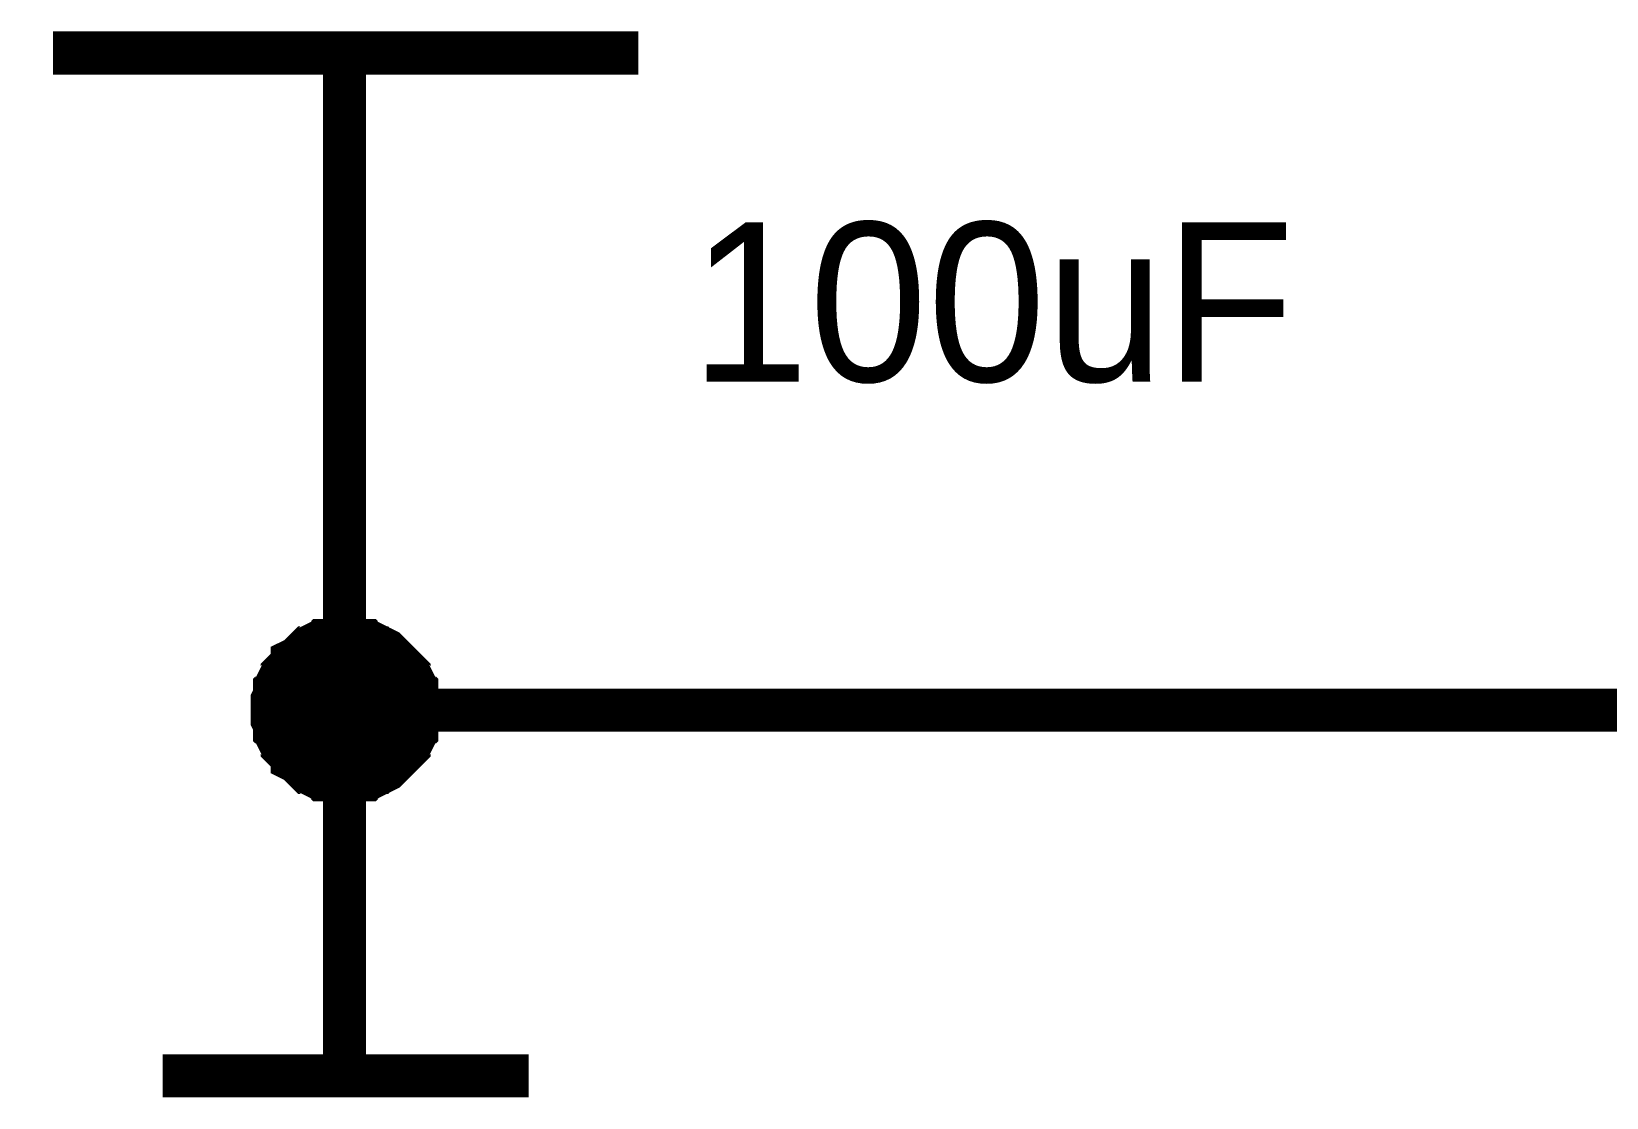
# Model space of a CAD drawing. Header units: millimetres. Extents: x 0 to 11.5, y 0 to 7.6.
# Drawn here: x 8.2645 to 8.6958, y 2.3446 to 2.6365 of the extents above; entities that cross this region are included whole.
import ezdxf

# ---------------------------------------------------------------- set-up
doc = ezdxf.new("R2010")
doc.units = ezdxf.units.MM
doc.header["$MEASUREMENT"] = 0
doc.layers.add('Sheet', color=255, linetype='Continuous')

msp = doc.modelspace()

# ---------------------------------------------------------------- linework, layer by layer
at = {"layer": 'Sheet'}
for points, const_width in [([(8.43065, 2.63056), (8.2704, 2.63056)], 0.0118), ([(8.35018, 2.63056), (8.35018, 2.60057)], 0.0118), ([(8.35018, 2.60057), (8.35018, 2.50039)], 0.0118), ([(8.35018, 2.50039), (8.35018, 2.45065), (8.85004, 2.45065)], 0.0118), ([(8.33041, 2.45065), (8.33041, 2.45133), (8.33041, 2.45269), (8.33041, 2.45337), (8.33109, 2.45473), (8.33109, 2.45542), (8.33109, 2.45678), (8.33177, 2.45746), (8.33177, 2.45814), (8.33245, 2.45951), (8.33314, 2.46019), (8.33314, 2.46087), (8.33382, 2.46155), (8.3345, 2.46223), (8.33518, 2.46291), (8.33586, 2.46359), (8.33586, 2.46428), (8.33723, 2.46496), (8.33791, 2.46564), (8.33859, 2.46632), (8.33927, 2.467), (8.33995, 2.46768), (8.34064, 2.46768), (8.34132, 2.46836), (8.34268, 2.46905), (8.34336, 2.46905), (8.34405, 2.46973), (8.34541, 2.46973), (8.34609, 2.46973), (8.34746, 2.47041), (8.34814, 2.47041), (8.3495, 2.47041), (8.35018, 2.47041)], 0.0118), ([(8.33041, 2.45065), (8.33041, 2.45133), (8.33041, 2.45269), (8.33041, 2.45337), (8.33109, 2.45473), (8.33109, 2.45542), (8.33109, 2.45678), (8.33177, 2.45746), (8.33177, 2.45814), (8.33245, 2.45951), (8.33314, 2.46019), (8.33314, 2.46087), (8.33382, 2.46155), (8.3345, 2.46223), (8.33518, 2.46291), (8.33586, 2.46359), (8.33586, 2.46428), (8.33723, 2.46496), (8.33791, 2.46564), (8.33859, 2.46632), (8.33927, 2.467), (8.33995, 2.46768), (8.34064, 2.46768), (8.34132, 2.46836), (8.34268, 2.46905), (8.34336, 2.46905), (8.34405, 2.46973), (8.34541, 2.46973), (8.34609, 2.46973), (8.34746, 2.47041), (8.34814, 2.47041), (8.3495, 2.47041), (8.35018, 2.47041)], 0.0118), ([(8.33041, 2.45065), (8.33041, 2.45133), (8.33041, 2.45269), (8.33041, 2.45337), (8.33109, 2.45473), (8.33109, 2.45542), (8.33109, 2.45678), (8.33177, 2.45746), (8.33177, 2.45814), (8.33245, 2.45951), (8.33314, 2.46019), (8.33314, 2.46087), (8.33382, 2.46155), (8.3345, 2.46223), (8.33518, 2.46291), (8.33586, 2.46359), (8.33586, 2.46428), (8.33723, 2.46496), (8.33791, 2.46564), (8.33859, 2.46632), (8.33927, 2.467), (8.33995, 2.46768), (8.34064, 2.46768), (8.34132, 2.46836), (8.34268, 2.46905), (8.34336, 2.46905), (8.34405, 2.46973), (8.34541, 2.46973), (8.34609, 2.46973), (8.34746, 2.47041), (8.34814, 2.47041), (8.3495, 2.47041), (8.35018, 2.47041)], 0.0118), ([(8.33041, 2.45065), (8.33041, 2.45133), (8.33041, 2.45269), (8.33041, 2.45337), (8.33109, 2.45473), (8.33109, 2.45542), (8.33109, 2.45678), (8.33177, 2.45746), (8.33177, 2.45814), (8.33245, 2.45951), (8.33314, 2.46019), (8.33314, 2.46087), (8.33382, 2.46155), (8.3345, 2.46223), (8.33518, 2.46291), (8.33586, 2.46359), (8.33586, 2.46428), (8.33723, 2.46496), (8.33791, 2.46564), (8.33859, 2.46632), (8.33927, 2.467), (8.33995, 2.46768), (8.34064, 2.46768), (8.34132, 2.46836), (8.34268, 2.46905), (8.34336, 2.46905), (8.34405, 2.46973), (8.34541, 2.46973), (8.34609, 2.46973), (8.34746, 2.47041), (8.34814, 2.47041), (8.3495, 2.47041), (8.35018, 2.47041)], 0.0118), ([(8.35018, 2.47041), (8.35018, 2.47041)], 0.0118), ([(8.35018, 2.47041), (8.35087, 2.47041), (8.35223, 2.47041), (8.35291, 2.47041), (8.35428, 2.46973), (8.35496, 2.46973), (8.35632, 2.46973), (8.357, 2.46905), (8.35769, 2.46905), (8.35905, 2.46836), (8.35973, 2.46768), (8.36041, 2.46768), (8.36178, 2.467), (8.36246, 2.46632), (8.36314, 2.46564), (8.36382, 2.46496), (8.3645, 2.46428), (8.36519, 2.46359), (8.36587, 2.46291), (8.36655, 2.46223), (8.36723, 2.46155), (8.36791, 2.46087), (8.36791, 2.46019), (8.3686, 2.45951), (8.36928, 2.45814), (8.36928, 2.45746), (8.36996, 2.45678), (8.36996, 2.45542), (8.36996, 2.45473), (8.37064, 2.45337), (8.37064, 2.45269), (8.37064, 2.45133), (8.37064, 2.45065)], 0.0118), ([(8.35018, 2.47041), (8.35018, 2.47041)], 0.0118), ([(8.35018, 2.47041), (8.35087, 2.47041), (8.35223, 2.47041), (8.35291, 2.47041), (8.35428, 2.46973), (8.35496, 2.46973), (8.35632, 2.46973), (8.357, 2.46905), (8.35769, 2.46905), (8.35905, 2.46836), (8.35973, 2.46768), (8.36041, 2.46768), (8.36178, 2.467), (8.36246, 2.46632), (8.36314, 2.46564), (8.36382, 2.46496), (8.3645, 2.46428), (8.36519, 2.46359), (8.36587, 2.46291), (8.36655, 2.46223), (8.36723, 2.46155), (8.36791, 2.46087), (8.36791, 2.46019), (8.3686, 2.45951), (8.36928, 2.45814), (8.36928, 2.45746), (8.36996, 2.45678), (8.36996, 2.45542), (8.36996, 2.45473), (8.37064, 2.45337), (8.37064, 2.45269), (8.37064, 2.45133), (8.37064, 2.45065)], 0.0118), ([(8.35018, 2.47041), (8.35018, 2.47041)], 0.0118), ([(8.35018, 2.47041), (8.35087, 2.47041), (8.35223, 2.47041), (8.35291, 2.47041), (8.35428, 2.46973), (8.35496, 2.46973), (8.35632, 2.46973), (8.357, 2.46905), (8.35769, 2.46905), (8.35905, 2.46836), (8.35973, 2.46768), (8.36041, 2.46768), (8.36178, 2.467), (8.36246, 2.46632), (8.36314, 2.46564), (8.36382, 2.46496), (8.3645, 2.46428), (8.36519, 2.46359), (8.36587, 2.46291), (8.36655, 2.46223), (8.36723, 2.46155), (8.36791, 2.46087), (8.36791, 2.46019), (8.3686, 2.45951), (8.36928, 2.45814), (8.36928, 2.45746), (8.36996, 2.45678), (8.36996, 2.45542), (8.36996, 2.45473), (8.37064, 2.45337), (8.37064, 2.45269), (8.37064, 2.45133), (8.37064, 2.45065)], 0.0118), ([(8.35018, 2.47041), (8.35018, 2.47041)], 0.0118), ([(8.35018, 2.47041), (8.35087, 2.47041), (8.35223, 2.47041), (8.35291, 2.47041), (8.35428, 2.46973), (8.35496, 2.46973), (8.35632, 2.46973), (8.357, 2.46905), (8.35769, 2.46905), (8.35905, 2.46836), (8.35973, 2.46768), (8.36041, 2.46768), (8.36178, 2.467), (8.36246, 2.46632), (8.36314, 2.46564), (8.36382, 2.46496), (8.3645, 2.46428), (8.36519, 2.46359), (8.36587, 2.46291), (8.36655, 2.46223), (8.36723, 2.46155), (8.36791, 2.46087), (8.36791, 2.46019), (8.3686, 2.45951), (8.36928, 2.45814), (8.36928, 2.45746), (8.36996, 2.45678), (8.36996, 2.45542), (8.36996, 2.45473), (8.37064, 2.45337), (8.37064, 2.45269), (8.37064, 2.45133), (8.37064, 2.45065)], 0.0118), ([(8.33041, 2.45065), (8.33041, 2.45133), (8.33041, 2.45269), (8.33041, 2.45337), (8.33109, 2.45473), (8.33109, 2.45542), (8.33109, 2.45678), (8.33177, 2.45746), (8.33177, 2.45814), (8.33245, 2.45951), (8.33314, 2.46019), (8.33314, 2.46087), (8.33382, 2.46155), (8.3345, 2.46223), (8.33518, 2.46291), (8.33586, 2.46359), (8.33586, 2.46428), (8.33723, 2.46496), (8.33791, 2.46564), (8.33859, 2.46632), (8.33927, 2.467), (8.33995, 2.46768), (8.34064, 2.46768), (8.34132, 2.46836), (8.34268, 2.46905), (8.34336, 2.46905), (8.34405, 2.46973), (8.34541, 2.46973), (8.34609, 2.46973), (8.34746, 2.47041), (8.34814, 2.47041), (8.3495, 2.47041), (8.35018, 2.47041)], 0.0039), ([(8.33041, 2.45065), (8.33041, 2.45133), (8.33041, 2.45269), (8.33041, 2.45337), (8.33109, 2.45473), (8.33109, 2.45542), (8.33109, 2.45678), (8.33177, 2.45746), (8.33177, 2.45814), (8.33245, 2.45951), (8.33314, 2.46019), (8.33314, 2.46087), (8.33382, 2.46155), (8.3345, 2.46223), (8.33518, 2.46291), (8.33586, 2.46359), (8.33586, 2.46428), (8.33723, 2.46496), (8.33791, 2.46564), (8.33859, 2.46632), (8.33927, 2.467), (8.33995, 2.46768), (8.34064, 2.46768), (8.34132, 2.46836), (8.34268, 2.46905), (8.34336, 2.46905), (8.34405, 2.46973), (8.34541, 2.46973), (8.34609, 2.46973), (8.34746, 2.47041), (8.34814, 2.47041), (8.3495, 2.47041), (8.35018, 2.47041)], 0.0039), ([(8.33041, 2.45065), (8.33041, 2.45133), (8.33041, 2.45269), (8.33041, 2.45337), (8.33109, 2.45473), (8.33109, 2.45542), (8.33109, 2.45678), (8.33177, 2.45746), (8.33177, 2.45814), (8.33245, 2.45951), (8.33314, 2.46019), (8.33314, 2.46087), (8.33382, 2.46155), (8.3345, 2.46223), (8.33518, 2.46291), (8.33586, 2.46359), (8.33586, 2.46428), (8.33723, 2.46496), (8.33791, 2.46564), (8.33859, 2.46632), (8.33927, 2.467), (8.33995, 2.46768), (8.34064, 2.46768), (8.34132, 2.46836), (8.34268, 2.46905), (8.34336, 2.46905), (8.34405, 2.46973), (8.34541, 2.46973), (8.34609, 2.46973), (8.34746, 2.47041), (8.34814, 2.47041), (8.3495, 2.47041), (8.35018, 2.47041)], 0.0039), ([(8.33041, 2.45065), (8.33041, 2.45133), (8.33041, 2.45269), (8.33041, 2.45337), (8.33109, 2.45473), (8.33109, 2.45542), (8.33109, 2.45678), (8.33177, 2.45746), (8.33177, 2.45814), (8.33245, 2.45951), (8.33314, 2.46019), (8.33314, 2.46087), (8.33382, 2.46155), (8.3345, 2.46223), (8.33518, 2.46291), (8.33586, 2.46359), (8.33586, 2.46428), (8.33723, 2.46496), (8.33791, 2.46564), (8.33859, 2.46632), (8.33927, 2.467), (8.33995, 2.46768), (8.34064, 2.46768), (8.34132, 2.46836), (8.34268, 2.46905), (8.34336, 2.46905), (8.34405, 2.46973), (8.34541, 2.46973), (8.34609, 2.46973), (8.34746, 2.47041), (8.34814, 2.47041), (8.3495, 2.47041), (8.35018, 2.47041)], 0.0039), ([(8.35018, 2.47041), (8.35018, 2.47041)], 0.0039), ([(8.35018, 2.47041), (8.35087, 2.47041), (8.35223, 2.47041), (8.35291, 2.47041), (8.35428, 2.46973), (8.35496, 2.46973), (8.35632, 2.46973), (8.357, 2.46905), (8.35769, 2.46905), (8.35905, 2.46836), (8.35973, 2.46768), (8.36041, 2.46768), (8.36178, 2.467), (8.36246, 2.46632), (8.36314, 2.46564), (8.36382, 2.46496), (8.3645, 2.46428), (8.36519, 2.46359), (8.36587, 2.46291), (8.36655, 2.46223), (8.36723, 2.46155), (8.36791, 2.46087), (8.36791, 2.46019), (8.3686, 2.45951), (8.36928, 2.45814), (8.36928, 2.45746), (8.36996, 2.45678), (8.36996, 2.45542), (8.36996, 2.45473), (8.37064, 2.45337), (8.37064, 2.45269), (8.37064, 2.45133), (8.37064, 2.45065)], 0.0039), ([(8.35018, 2.47041), (8.35018, 2.47041)], 0.0039), ([(8.35018, 2.47041), (8.35087, 2.47041), (8.35223, 2.47041), (8.35291, 2.47041), (8.35428, 2.46973), (8.35496, 2.46973), (8.35632, 2.46973), (8.357, 2.46905), (8.35769, 2.46905), (8.35905, 2.46836), (8.35973, 2.46768), (8.36041, 2.46768), (8.36178, 2.467), (8.36246, 2.46632), (8.36314, 2.46564), (8.36382, 2.46496), (8.3645, 2.46428), (8.36519, 2.46359), (8.36587, 2.46291), (8.36655, 2.46223), (8.36723, 2.46155), (8.36791, 2.46087), (8.36791, 2.46019), (8.3686, 2.45951), (8.36928, 2.45814), (8.36928, 2.45746), (8.36996, 2.45678), (8.36996, 2.45542), (8.36996, 2.45473), (8.37064, 2.45337), (8.37064, 2.45269), (8.37064, 2.45133), (8.37064, 2.45065)], 0.0039), ([(8.35018, 2.47041), (8.35018, 2.47041)], 0.0039), ([(8.35018, 2.47041), (8.35087, 2.47041), (8.35223, 2.47041), (8.35291, 2.47041), (8.35428, 2.46973), (8.35496, 2.46973), (8.35632, 2.46973), (8.357, 2.46905), (8.35769, 2.46905), (8.35905, 2.46836), (8.35973, 2.46768), (8.36041, 2.46768), (8.36178, 2.467), (8.36246, 2.46632), (8.36314, 2.46564), (8.36382, 2.46496), (8.3645, 2.46428), (8.36519, 2.46359), (8.36587, 2.46291), (8.36655, 2.46223), (8.36723, 2.46155), (8.36791, 2.46087), (8.36791, 2.46019), (8.3686, 2.45951), (8.36928, 2.45814), (8.36928, 2.45746), (8.36996, 2.45678), (8.36996, 2.45542), (8.36996, 2.45473), (8.37064, 2.45337), (8.37064, 2.45269), (8.37064, 2.45133), (8.37064, 2.45065)], 0.0039), ([(8.35018, 2.47041), (8.35018, 2.47041)], 0.0039), ([(8.35018, 2.47041), (8.35087, 2.47041), (8.35223, 2.47041), (8.35291, 2.47041), (8.35428, 2.46973), (8.35496, 2.46973), (8.35632, 2.46973), (8.357, 2.46905), (8.35769, 2.46905), (8.35905, 2.46836), (8.35973, 2.46768), (8.36041, 2.46768), (8.36178, 2.467), (8.36246, 2.46632), (8.36314, 2.46564), (8.36382, 2.46496), (8.3645, 2.46428), (8.36519, 2.46359), (8.36587, 2.46291), (8.36655, 2.46223), (8.36723, 2.46155), (8.36791, 2.46087), (8.36791, 2.46019), (8.3686, 2.45951), (8.36928, 2.45814), (8.36928, 2.45746), (8.36996, 2.45678), (8.36996, 2.45542), (8.36996, 2.45473), (8.37064, 2.45337), (8.37064, 2.45269), (8.37064, 2.45133), (8.37064, 2.45065)], 0.0039), ([(8.35018, 2.43088), (8.3495, 2.43088), (8.34814, 2.43088), (8.34746, 2.43088), (8.34609, 2.43156), (8.34541, 2.43156), (8.34405, 2.43156), (8.34336, 2.43225), (8.34268, 2.43225), (8.34132, 2.43293), (8.34064, 2.43361), (8.33995, 2.43361), (8.33927, 2.43429), (8.33859, 2.43497), (8.33791, 2.43565), (8.33723, 2.43633), (8.33586, 2.43702), (8.33586, 2.4377), (8.33518, 2.43838), (8.3345, 2.43906), (8.33382, 2.43974), (8.33314, 2.44042), (8.33314, 2.4411), (8.33245, 2.44179), (8.33177, 2.44315), (8.33177, 2.44383), (8.33109, 2.44451), (8.33109, 2.44588), (8.33109, 2.44656), (8.33041, 2.44792), (8.33041, 2.4486), (8.33041, 2.44996), (8.33041, 2.45065)], 0.0118), ([(8.33041, 2.45065), (8.33041, 2.45065)], 0.0118), ([(8.35018, 2.43088), (8.3495, 2.43088), (8.34814, 2.43088), (8.34746, 2.43088), (8.34609, 2.43156), (8.34541, 2.43156), (8.34405, 2.43156), (8.34336, 2.43225), (8.34268, 2.43225), (8.34132, 2.43293), (8.34064, 2.43361), (8.33995, 2.43361), (8.33927, 2.43429), (8.33859, 2.43497), (8.33791, 2.43565), (8.33723, 2.43633), (8.33586, 2.43702), (8.33586, 2.4377), (8.33518, 2.43838), (8.3345, 2.43906), (8.33382, 2.43974), (8.33314, 2.44042), (8.33314, 2.4411), (8.33245, 2.44179), (8.33177, 2.44315), (8.33177, 2.44383), (8.33109, 2.44451), (8.33109, 2.44588), (8.33109, 2.44656), (8.33041, 2.44792), (8.33041, 2.4486), (8.33041, 2.44996), (8.33041, 2.45065)], 0.0118), ([(8.33041, 2.45065), (8.33041, 2.45065)], 0.0118), ([(8.35018, 2.43088), (8.3495, 2.43088), (8.34814, 2.43088), (8.34746, 2.43088), (8.34609, 2.43156), (8.34541, 2.43156), (8.34405, 2.43156), (8.34336, 2.43225), (8.34268, 2.43225), (8.34132, 2.43293), (8.34064, 2.43361), (8.33995, 2.43361), (8.33927, 2.43429), (8.33859, 2.43497), (8.33791, 2.43565), (8.33723, 2.43633), (8.33586, 2.43702), (8.33586, 2.4377), (8.33518, 2.43838), (8.3345, 2.43906), (8.33382, 2.43974), (8.33314, 2.44042), (8.33314, 2.4411), (8.33245, 2.44179), (8.33177, 2.44315), (8.33177, 2.44383), (8.33109, 2.44451), (8.33109, 2.44588), (8.33109, 2.44656), (8.33041, 2.44792), (8.33041, 2.4486), (8.33041, 2.44996), (8.33041, 2.45065)], 0.0118), ([(8.33041, 2.45065), (8.33041, 2.45065)], 0.0118), ([(8.35018, 2.43088), (8.3495, 2.43088), (8.34814, 2.43088), (8.34746, 2.43088), (8.34609, 2.43156), (8.34541, 2.43156), (8.34405, 2.43156), (8.34336, 2.43225), (8.34268, 2.43225), (8.34132, 2.43293), (8.34064, 2.43361), (8.33995, 2.43361), (8.33927, 2.43429), (8.33859, 2.43497), (8.33791, 2.43565), (8.33723, 2.43633), (8.33586, 2.43702), (8.33586, 2.4377), (8.33518, 2.43838), (8.3345, 2.43906), (8.33382, 2.43974), (8.33314, 2.44042), (8.33314, 2.4411), (8.33245, 2.44179), (8.33177, 2.44315), (8.33177, 2.44383), (8.33109, 2.44451), (8.33109, 2.44588), (8.33109, 2.44656), (8.33041, 2.44792), (8.33041, 2.4486), (8.33041, 2.44996), (8.33041, 2.45065)], 0.0118), ([(8.33041, 2.45065), (8.33041, 2.45065)], 0.0118), ([(8.35018, 2.45065), (8.35018, 2.35047)], 0.0118), ([(8.37064, 2.45065), (8.37064, 2.44996), (8.37064, 2.4486), (8.37064, 2.44792), (8.36996, 2.44656), (8.36996, 2.44588), (8.36996, 2.44451), (8.36928, 2.44383), (8.36928, 2.44315), (8.3686, 2.44179), (8.36791, 2.4411), (8.36791, 2.44042), (8.36723, 2.43974), (8.36655, 2.43906), (8.36587, 2.43838), (8.36519, 2.4377), (8.3645, 2.43702), (8.36382, 2.43633), (8.36314, 2.43565), (8.36246, 2.43497), (8.36178, 2.43429), (8.36041, 2.43361), (8.35973, 2.43361), (8.35905, 2.43293), (8.35769, 2.43225), (8.357, 2.43225), (8.35632, 2.43156), (8.35496, 2.43156), (8.35428, 2.43156), (8.35291, 2.43088), (8.35223, 2.43088), (8.35087, 2.43088), (8.35018, 2.43088)], 0.0118), ([(8.37064, 2.45065), (8.37064, 2.44996), (8.37064, 2.4486), (8.37064, 2.44792), (8.36996, 2.44656), (8.36996, 2.44588), (8.36996, 2.44451), (8.36928, 2.44383), (8.36928, 2.44315), (8.3686, 2.44179), (8.36791, 2.4411), (8.36791, 2.44042), (8.36723, 2.43974), (8.36655, 2.43906), (8.36587, 2.43838), (8.36519, 2.4377), (8.3645, 2.43702), (8.36382, 2.43633), (8.36314, 2.43565), (8.36246, 2.43497), (8.36178, 2.43429), (8.36041, 2.43361), (8.35973, 2.43361), (8.35905, 2.43293), (8.35769, 2.43225), (8.357, 2.43225), (8.35632, 2.43156), (8.35496, 2.43156), (8.35428, 2.43156), (8.35291, 2.43088), (8.35223, 2.43088), (8.35087, 2.43088), (8.35018, 2.43088)], 0.0118), ([(8.37064, 2.45065), (8.37064, 2.44996), (8.37064, 2.4486), (8.37064, 2.44792), (8.36996, 2.44656), (8.36996, 2.44588), (8.36996, 2.44451), (8.36928, 2.44383), (8.36928, 2.44315), (8.3686, 2.44179), (8.36791, 2.4411), (8.36791, 2.44042), (8.36723, 2.43974), (8.36655, 2.43906), (8.36587, 2.43838), (8.36519, 2.4377), (8.3645, 2.43702), (8.36382, 2.43633), (8.36314, 2.43565), (8.36246, 2.43497), (8.36178, 2.43429), (8.36041, 2.43361), (8.35973, 2.43361), (8.35905, 2.43293), (8.35769, 2.43225), (8.357, 2.43225), (8.35632, 2.43156), (8.35496, 2.43156), (8.35428, 2.43156), (8.35291, 2.43088), (8.35223, 2.43088), (8.35087, 2.43088), (8.35018, 2.43088)], 0.0118), ([(8.37064, 2.45065), (8.37064, 2.44996), (8.37064, 2.4486), (8.37064, 2.44792), (8.36996, 2.44656), (8.36996, 2.44588), (8.36996, 2.44451), (8.36928, 2.44383), (8.36928, 2.44315), (8.3686, 2.44179), (8.36791, 2.4411), (8.36791, 2.44042), (8.36723, 2.43974), (8.36655, 2.43906), (8.36587, 2.43838), (8.36519, 2.4377), (8.3645, 2.43702), (8.36382, 2.43633), (8.36314, 2.43565), (8.36246, 2.43497), (8.36178, 2.43429), (8.36041, 2.43361), (8.35973, 2.43361), (8.35905, 2.43293), (8.35769, 2.43225), (8.357, 2.43225), (8.35632, 2.43156), (8.35496, 2.43156), (8.35428, 2.43156), (8.35291, 2.43088), (8.35223, 2.43088), (8.35087, 2.43088), (8.35018, 2.43088)], 0.0118), ([(8.37064, 2.45065), (8.37064, 2.45065), (8.37064, 2.45065), (8.37064, 2.45065), (8.37064, 2.45065), (8.37064, 2.45065), (8.37064, 2.45065), (8.37064, 2.45065), (8.37064, 2.45065), (8.37064, 2.45065), (8.37064, 2.45065), (8.37064, 2.45065), (8.37064, 2.45065), (8.37064, 2.45065), (8.37064, 2.45065), (8.37064, 2.45065), (8.37064, 2.45065), (8.37064, 2.45065), (8.37064, 2.45065), (8.37064, 2.45065), (8.37064, 2.45065), (8.37064, 2.45065), (8.37064, 2.45065), (8.37064, 2.45065), (8.37064, 2.45065), (8.37064, 2.45065), (8.37064, 2.45065), (8.37064, 2.45065), (8.37064, 2.45065), (8.37064, 2.45065), (8.37064, 2.45065), (8.37064, 2.45065), (8.37064, 2.45065)], 0.0118), ([(8.37064, 2.45065), (8.37064, 2.45065)], 0.0118), ([(8.37064, 2.45065), (8.37064, 2.45065), (8.37064, 2.45065), (8.37064, 2.45065), (8.37064, 2.45065), (8.37064, 2.45065), (8.37064, 2.45065), (8.37064, 2.45065), (8.37064, 2.45065), (8.37064, 2.45065), (8.37064, 2.45065), (8.37064, 2.45065), (8.37064, 2.45065), (8.37064, 2.45065), (8.37064, 2.45065), (8.37064, 2.45065), (8.37064, 2.45065), (8.37064, 2.45065), (8.37064, 2.45065), (8.37064, 2.45065), (8.37064, 2.45065), (8.37064, 2.45065), (8.37064, 2.45065), (8.37064, 2.45065), (8.37064, 2.45065), (8.37064, 2.45065), (8.37064, 2.45065), (8.37064, 2.45065), (8.37064, 2.45065), (8.37064, 2.45065), (8.37064, 2.45065), (8.37064, 2.45065), (8.37064, 2.45065)], 0.0118), ([(8.37064, 2.45065), (8.37064, 2.45065)], 0.0118), ([(8.37064, 2.45065), (8.37064, 2.45065), (8.37064, 2.45065), (8.37064, 2.45065), (8.37064, 2.45065), (8.37064, 2.45065), (8.37064, 2.45065), (8.37064, 2.45065), (8.37064, 2.45065), (8.37064, 2.45065), (8.37064, 2.45065), (8.37064, 2.45065), (8.37064, 2.45065), (8.37064, 2.45065), (8.37064, 2.45065), (8.37064, 2.45065), (8.37064, 2.45065), (8.37064, 2.45065), (8.37064, 2.45065), (8.37064, 2.45065), (8.37064, 2.45065), (8.37064, 2.45065), (8.37064, 2.45065), (8.37064, 2.45065), (8.37064, 2.45065), (8.37064, 2.45065), (8.37064, 2.45065), (8.37064, 2.45065), (8.37064, 2.45065), (8.37064, 2.45065), (8.37064, 2.45065), (8.37064, 2.45065), (8.37064, 2.45065)], 0.0118), ([(8.37064, 2.45065), (8.37064, 2.45065)], 0.0118), ([(8.37064, 2.45065), (8.37064, 2.45065), (8.37064, 2.45065), (8.37064, 2.45065), (8.37064, 2.45065), (8.37064, 2.45065), (8.37064, 2.45065), (8.37064, 2.45065), (8.37064, 2.45065), (8.37064, 2.45065), (8.37064, 2.45065), (8.37064, 2.45065), (8.37064, 2.45065), (8.37064, 2.45065), (8.37064, 2.45065), (8.37064, 2.45065), (8.37064, 2.45065), (8.37064, 2.45065), (8.37064, 2.45065), (8.37064, 2.45065), (8.37064, 2.45065), (8.37064, 2.45065), (8.37064, 2.45065), (8.37064, 2.45065), (8.37064, 2.45065), (8.37064, 2.45065), (8.37064, 2.45065), (8.37064, 2.45065), (8.37064, 2.45065), (8.37064, 2.45065), (8.37064, 2.45065), (8.37064, 2.45065), (8.37064, 2.45065)], 0.0118), ([(8.37064, 2.45065), (8.37064, 2.45065)], 0.0118), ([(8.35018, 2.43088), (8.3495, 2.43088), (8.34814, 2.43088), (8.34746, 2.43088), (8.34609, 2.43156), (8.34541, 2.43156), (8.34405, 2.43156), (8.34336, 2.43225), (8.34268, 2.43225), (8.34132, 2.43293), (8.34064, 2.43361), (8.33995, 2.43361), (8.33927, 2.43429), (8.33859, 2.43497), (8.33791, 2.43565), (8.33723, 2.43633), (8.33586, 2.43702), (8.33586, 2.4377), (8.33518, 2.43838), (8.3345, 2.43906), (8.33382, 2.43974), (8.33314, 2.44042), (8.33314, 2.4411), (8.33245, 2.44179), (8.33177, 2.44315), (8.33177, 2.44383), (8.33109, 2.44451), (8.33109, 2.44588), (8.33109, 2.44656), (8.33041, 2.44792), (8.33041, 2.4486), (8.33041, 2.44996), (8.33041, 2.45065)], 0.0039), ([(8.33041, 2.45065), (8.33041, 2.45065)], 0.0039), ([(8.35018, 2.43088), (8.3495, 2.43088), (8.34814, 2.43088), (8.34746, 2.43088), (8.34609, 2.43156), (8.34541, 2.43156), (8.34405, 2.43156), (8.34336, 2.43225), (8.34268, 2.43225), (8.34132, 2.43293), (8.34064, 2.43361), (8.33995, 2.43361), (8.33927, 2.43429), (8.33859, 2.43497), (8.33791, 2.43565), (8.33723, 2.43633), (8.33586, 2.43702), (8.33586, 2.4377), (8.33518, 2.43838), (8.3345, 2.43906), (8.33382, 2.43974), (8.33314, 2.44042), (8.33314, 2.4411), (8.33245, 2.44179), (8.33177, 2.44315), (8.33177, 2.44383), (8.33109, 2.44451), (8.33109, 2.44588), (8.33109, 2.44656), (8.33041, 2.44792), (8.33041, 2.4486), (8.33041, 2.44996), (8.33041, 2.45065)], 0.0039), ([(8.33041, 2.45065), (8.33041, 2.45065)], 0.0039), ([(8.35018, 2.43088), (8.3495, 2.43088), (8.34814, 2.43088), (8.34746, 2.43088), (8.34609, 2.43156), (8.34541, 2.43156), (8.34405, 2.43156), (8.34336, 2.43225), (8.34268, 2.43225), (8.34132, 2.43293), (8.34064, 2.43361), (8.33995, 2.43361), (8.33927, 2.43429), (8.33859, 2.43497), (8.33791, 2.43565), (8.33723, 2.43633), (8.33586, 2.43702), (8.33586, 2.4377), (8.33518, 2.43838), (8.3345, 2.43906), (8.33382, 2.43974), (8.33314, 2.44042), (8.33314, 2.4411), (8.33245, 2.44179), (8.33177, 2.44315), (8.33177, 2.44383), (8.33109, 2.44451), (8.33109, 2.44588), (8.33109, 2.44656), (8.33041, 2.44792), (8.33041, 2.4486), (8.33041, 2.44996), (8.33041, 2.45065)], 0.0039), ([(8.33041, 2.45065), (8.33041, 2.45065)], 0.0039), ([(8.35018, 2.43088), (8.3495, 2.43088), (8.34814, 2.43088), (8.34746, 2.43088), (8.34609, 2.43156), (8.34541, 2.43156), (8.34405, 2.43156), (8.34336, 2.43225), (8.34268, 2.43225), (8.34132, 2.43293), (8.34064, 2.43361), (8.33995, 2.43361), (8.33927, 2.43429), (8.33859, 2.43497), (8.33791, 2.43565), (8.33723, 2.43633), (8.33586, 2.43702), (8.33586, 2.4377), (8.33518, 2.43838), (8.3345, 2.43906), (8.33382, 2.43974), (8.33314, 2.44042), (8.33314, 2.4411), (8.33245, 2.44179), (8.33177, 2.44315), (8.33177, 2.44383), (8.33109, 2.44451), (8.33109, 2.44588), (8.33109, 2.44656), (8.33041, 2.44792), (8.33041, 2.4486), (8.33041, 2.44996), (8.33041, 2.45065)], 0.0039), ([(8.33041, 2.45065), (8.33041, 2.45065)], 0.0039), ([(8.37064, 2.45065), (8.37064, 2.44996), (8.37064, 2.4486), (8.37064, 2.44792), (8.36996, 2.44656), (8.36996, 2.44588), (8.36996, 2.44451), (8.36928, 2.44383), (8.36928, 2.44315), (8.3686, 2.44179), (8.36791, 2.4411), (8.36791, 2.44042), (8.36723, 2.43974), (8.36655, 2.43906), (8.36587, 2.43838), (8.36519, 2.4377), (8.3645, 2.43702), (8.36382, 2.43633), (8.36314, 2.43565), (8.36246, 2.43497), (8.36178, 2.43429), (8.36041, 2.43361), (8.35973, 2.43361), (8.35905, 2.43293), (8.35769, 2.43225), (8.357, 2.43225), (8.35632, 2.43156), (8.35496, 2.43156), (8.35428, 2.43156), (8.35291, 2.43088), (8.35223, 2.43088), (8.35087, 2.43088), (8.35018, 2.43088)], 0.0039), ([(8.37064, 2.45065), (8.37064, 2.44996), (8.37064, 2.4486), (8.37064, 2.44792), (8.36996, 2.44656), (8.36996, 2.44588), (8.36996, 2.44451), (8.36928, 2.44383), (8.36928, 2.44315), (8.3686, 2.44179), (8.36791, 2.4411), (8.36791, 2.44042), (8.36723, 2.43974), (8.36655, 2.43906), (8.36587, 2.43838), (8.36519, 2.4377), (8.3645, 2.43702), (8.36382, 2.43633), (8.36314, 2.43565), (8.36246, 2.43497), (8.36178, 2.43429), (8.36041, 2.43361), (8.35973, 2.43361), (8.35905, 2.43293), (8.35769, 2.43225), (8.357, 2.43225), (8.35632, 2.43156), (8.35496, 2.43156), (8.35428, 2.43156), (8.35291, 2.43088), (8.35223, 2.43088), (8.35087, 2.43088), (8.35018, 2.43088)], 0.0039), ([(8.37064, 2.45065), (8.37064, 2.44996), (8.37064, 2.4486), (8.37064, 2.44792), (8.36996, 2.44656), (8.36996, 2.44588), (8.36996, 2.44451), (8.36928, 2.44383), (8.36928, 2.44315), (8.3686, 2.44179), (8.36791, 2.4411), (8.36791, 2.44042), (8.36723, 2.43974), (8.36655, 2.43906), (8.36587, 2.43838), (8.36519, 2.4377), (8.3645, 2.43702), (8.36382, 2.43633), (8.36314, 2.43565), (8.36246, 2.43497), (8.36178, 2.43429), (8.36041, 2.43361), (8.35973, 2.43361), (8.35905, 2.43293), (8.35769, 2.43225), (8.357, 2.43225), (8.35632, 2.43156), (8.35496, 2.43156), (8.35428, 2.43156), (8.35291, 2.43088), (8.35223, 2.43088), (8.35087, 2.43088), (8.35018, 2.43088)], 0.0039), ([(8.37064, 2.45065), (8.37064, 2.44996), (8.37064, 2.4486), (8.37064, 2.44792), (8.36996, 2.44656), (8.36996, 2.44588), (8.36996, 2.44451), (8.36928, 2.44383), (8.36928, 2.44315), (8.3686, 2.44179), (8.36791, 2.4411), (8.36791, 2.44042), (8.36723, 2.43974), (8.36655, 2.43906), (8.36587, 2.43838), (8.36519, 2.4377), (8.3645, 2.43702), (8.36382, 2.43633), (8.36314, 2.43565), (8.36246, 2.43497), (8.36178, 2.43429), (8.36041, 2.43361), (8.35973, 2.43361), (8.35905, 2.43293), (8.35769, 2.43225), (8.357, 2.43225), (8.35632, 2.43156), (8.35496, 2.43156), (8.35428, 2.43156), (8.35291, 2.43088), (8.35223, 2.43088), (8.35087, 2.43088), (8.35018, 2.43088)], 0.0039), ([(8.37064, 2.45065), (8.37064, 2.45065), (8.37064, 2.45065), (8.37064, 2.45065), (8.37064, 2.45065), (8.37064, 2.45065), (8.37064, 2.45065), (8.37064, 2.45065), (8.37064, 2.45065), (8.37064, 2.45065), (8.37064, 2.45065), (8.37064, 2.45065), (8.37064, 2.45065), (8.37064, 2.45065), (8.37064, 2.45065), (8.37064, 2.45065), (8.37064, 2.45065), (8.37064, 2.45065), (8.37064, 2.45065), (8.37064, 2.45065), (8.37064, 2.45065), (8.37064, 2.45065), (8.37064, 2.45065), (8.37064, 2.45065), (8.37064, 2.45065), (8.37064, 2.45065), (8.37064, 2.45065), (8.37064, 2.45065), (8.37064, 2.45065), (8.37064, 2.45065), (8.37064, 2.45065), (8.37064, 2.45065), (8.37064, 2.45065)], 0.0039), ([(8.37064, 2.45065), (8.37064, 2.45065)], 0.0039), ([(8.37064, 2.45065), (8.37064, 2.45065), (8.37064, 2.45065), (8.37064, 2.45065), (8.37064, 2.45065), (8.37064, 2.45065), (8.37064, 2.45065), (8.37064, 2.45065), (8.37064, 2.45065), (8.37064, 2.45065), (8.37064, 2.45065), (8.37064, 2.45065), (8.37064, 2.45065), (8.37064, 2.45065), (8.37064, 2.45065), (8.37064, 2.45065), (8.37064, 2.45065), (8.37064, 2.45065), (8.37064, 2.45065), (8.37064, 2.45065), (8.37064, 2.45065), (8.37064, 2.45065), (8.37064, 2.45065), (8.37064, 2.45065), (8.37064, 2.45065), (8.37064, 2.45065), (8.37064, 2.45065), (8.37064, 2.45065), (8.37064, 2.45065), (8.37064, 2.45065), (8.37064, 2.45065), (8.37064, 2.45065), (8.37064, 2.45065)], 0.0039), ([(8.37064, 2.45065), (8.37064, 2.45065)], 0.0039), ([(8.37064, 2.45065), (8.37064, 2.45065), (8.37064, 2.45065), (8.37064, 2.45065), (8.37064, 2.45065), (8.37064, 2.45065), (8.37064, 2.45065), (8.37064, 2.45065), (8.37064, 2.45065), (8.37064, 2.45065), (8.37064, 2.45065), (8.37064, 2.45065), (8.37064, 2.45065), (8.37064, 2.45065), (8.37064, 2.45065), (8.37064, 2.45065), (8.37064, 2.45065), (8.37064, 2.45065), (8.37064, 2.45065), (8.37064, 2.45065), (8.37064, 2.45065), (8.37064, 2.45065), (8.37064, 2.45065), (8.37064, 2.45065), (8.37064, 2.45065), (8.37064, 2.45065), (8.37064, 2.45065), (8.37064, 2.45065), (8.37064, 2.45065), (8.37064, 2.45065), (8.37064, 2.45065), (8.37064, 2.45065), (8.37064, 2.45065)], 0.0039), ([(8.37064, 2.45065), (8.37064, 2.45065)], 0.0039), ([(8.37064, 2.45065), (8.37064, 2.45065), (8.37064, 2.45065), (8.37064, 2.45065), (8.37064, 2.45065), (8.37064, 2.45065), (8.37064, 2.45065), (8.37064, 2.45065), (8.37064, 2.45065), (8.37064, 2.45065), (8.37064, 2.45065), (8.37064, 2.45065), (8.37064, 2.45065), (8.37064, 2.45065), (8.37064, 2.45065), (8.37064, 2.45065), (8.37064, 2.45065), (8.37064, 2.45065), (8.37064, 2.45065), (8.37064, 2.45065), (8.37064, 2.45065), (8.37064, 2.45065), (8.37064, 2.45065), (8.37064, 2.45065), (8.37064, 2.45065), (8.37064, 2.45065), (8.37064, 2.45065), (8.37064, 2.45065), (8.37064, 2.45065), (8.37064, 2.45065), (8.37064, 2.45065), (8.37064, 2.45065), (8.37064, 2.45065)], 0.0039), ([(8.37064, 2.45065), (8.37064, 2.45065)], 0.0039), ([(8.3004, 2.35047), (8.40065, 2.35047)], 0.0118)]:
    msp.add_lwpolyline(points, dxfattribs=dict(at, const_width=const_width))
at = {"layer": 'Sheet', "const_width": 0.02}
msp.add_lwpolyline([(8.34, 2.45, 1), (8.36, 2.45, 1)], format="xyb", close=True, dxfattribs=at)

# ---------------------------------------------------------------- texts
at = {"layer": 'Sheet'}
msp.add_text('100uF', height=0.043615, dxfattribs=at).set_placement((8.44497, 2.5406))

doc.saveas('drawing.dxf')
